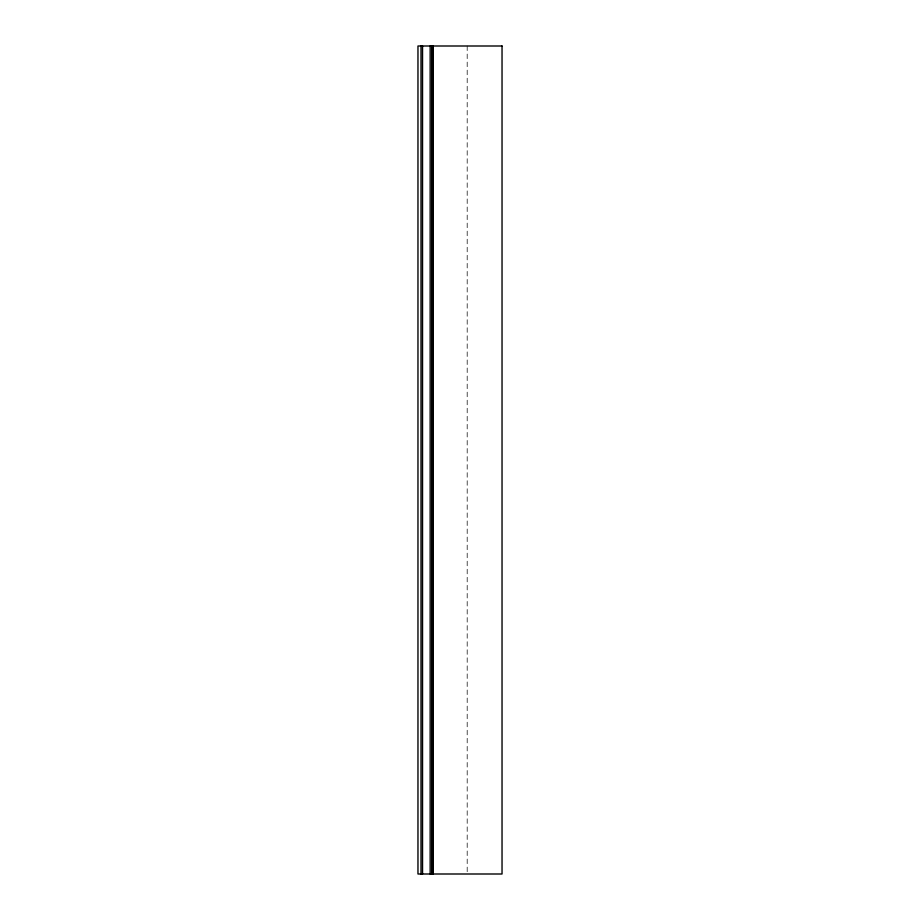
<?xml version="1.0" encoding="UTF-8"?>
<svg xmlns="http://www.w3.org/2000/svg" width="920" height="920" viewBox="0 0 920 920"><rect width="100%" height="100%" fill="white"/><g stroke="black" fill="none" stroke-linecap="round" stroke-linejoin="round"><path stroke-width="0.69" stroke-dasharray="4.6 3.45" d="M467.187 46L467.187 872.562"/><path stroke-width="1.38" d="M433.032 46L433.032 874M432.687 46L432.687 874M431.963 46L431.963 874M431.687 46L431.687 874M430.157 46L430.157 874M422.544 46L422.544 874M421.015 46L421.015 874M502.032 46L417.967 46L417.967 874L502.032 874L502.032 46"/></g></svg>
